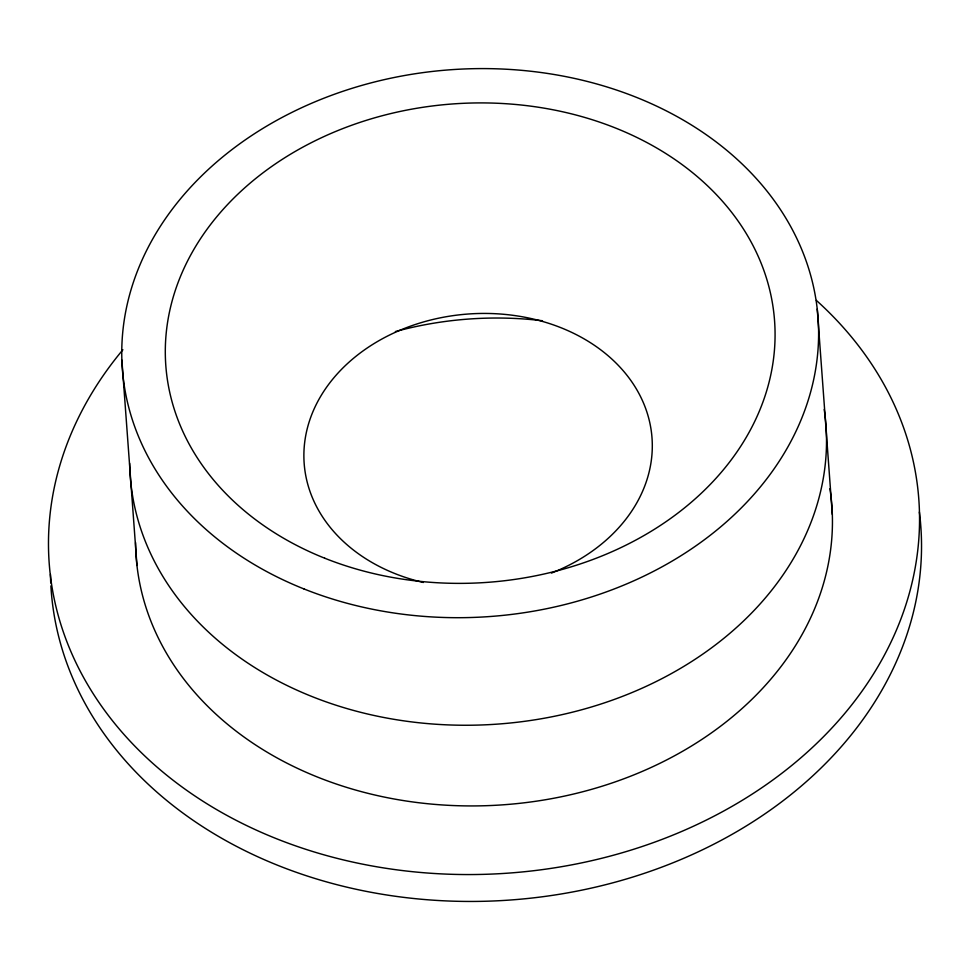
<?xml version="1.0" encoding="UTF-8"?>
<svg xmlns="http://www.w3.org/2000/svg" width="970" height="970" viewBox="0 0 970 970"><rect width="100%" height="100%" fill="white"/><g stroke="black" fill="none" stroke-linecap="round" stroke-linejoin="round"><path stroke-width="1.45" d="M817.237 309.03L832.321 514.427M121.88 360.088L136.964 565.486M816.376 300.409A435.991 342.628 -4.2 0 1 794.721 763.014A435.991 342.628 -4.2 0 1 208.514 804.724A435.991 342.628 -4.2 0 1 122.887 349.746M829.92 488.71A348.788 274.098 -4.2 0 1 505.903 804.603A348.788 274.098 -4.2 0 1 135.582 542.569M919.378 512.051A435.991 342.628 -4.2 0 1 517.446 899.457A435.991 342.628 -4.2 0 1 50.889 585.892M50.743 583.018A435.991 342.628 -4.2 0 1 50.476 574.41M824.209 409.461A348.788 274.098 -4.2 0 1 499.986 723.923A348.788 274.098 -4.2 0 1 129.677 463.345M423.393 582.485A174.394 137.049 -4.2 0 1 333.486 378.239A174.394 137.049 -4.2 0 1 610.554 357.894A174.394 137.049 -4.2 0 1 551.445 573.088M395.384 331.558A305.198 239.833 -4.2 0 1 542.497 320.755M303.95 588.935A348.788 274.098 -4.2 0 0 818.498 326.199A348.788 274.098 -4.2 0 0 288.114 114.302A348.788 274.098 -4.2 0 0 303.95 588.935M324.732 558.211A305.198 239.833 -4.2 0 0 774.969 328.321A305.198 239.833 -4.2 0 0 310.873 142.905A305.198 239.833 -4.2 0 0 324.732 558.211"/></g></svg>
